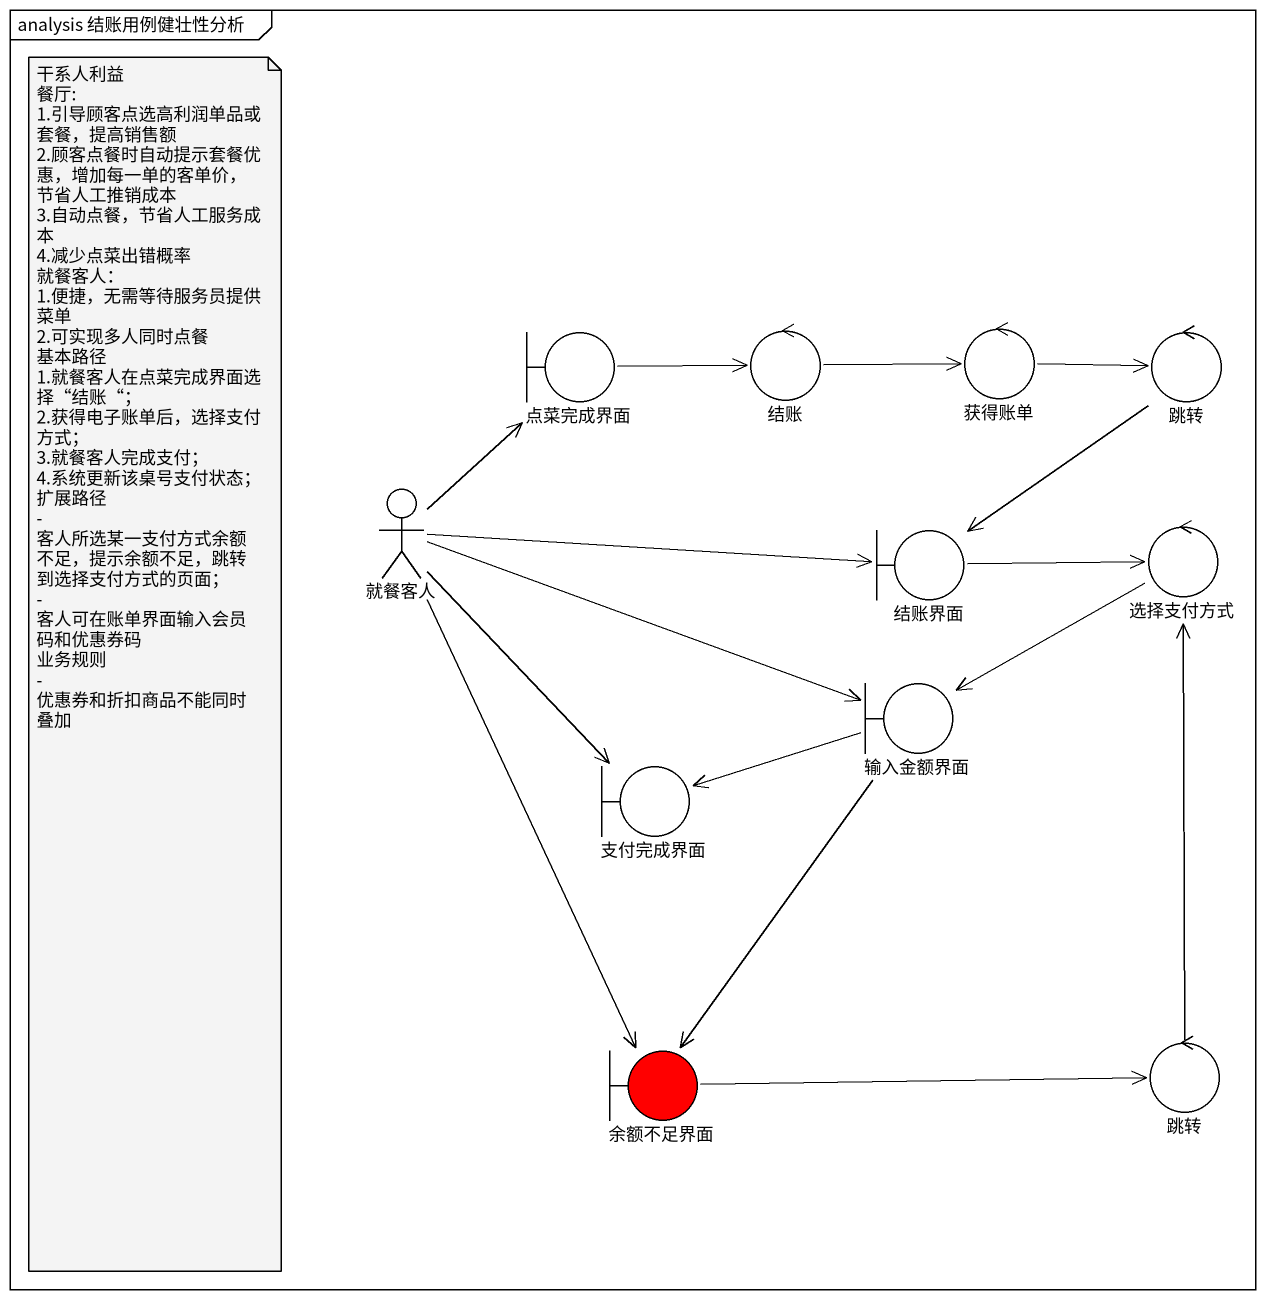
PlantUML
@startuml
mainframe analysis 结账用例健壮性分析
boundary 点菜完成界面
control 结账
control 获得账单
control 跳转
actor 就餐客人
control 选择支付方式
boundary 结账界面
boundary 输入金额界面
boundary 支付完成界面
boundary 余额不足界面 #FF0000
control "跳转" as 跳转_2
点菜完成界面 -right-> 结账
结账 -right-> 获得账单
获得账单 -right-> 跳转
跳转 --> 结账界面
就餐客人 -up-> 点菜完成界面
就餐客人 -right-> 结账界面
就餐客人 -right-> 输入金额界面
就餐客人 --> 支付完成界面
就餐客人 --> 余额不足界面
选择支付方式 -left-> 输入金额界面
结账界面 -right-> 选择支付方式
输入金额界面 -left-> 支付完成界面
输入金额界面 --> 余额不足界面
余额不足界面 -right-> 跳转_2
跳转_2 -up-> 选择支付方式
note as N1
  干系人利益
  餐厅:
  1.引导顾客点选高利润单品或套餐，提高销售额
  2.顾客点餐时自动提示套餐优惠，增加每一单的客单价，节省人工推销成本
  3.自动点餐，节省人工服务成本
  4.减少点菜出错概率
  就餐客人：
  1.便捷，无需等待服务员提供菜单
  2.可实现多人同时点餐
  基本路径
  1.就餐客人在点菜完成界面选择“结账“；
  2.获得电子账单后，选择支付方式；
  3.就餐客人完成支付；
  4.系统更新该桌号支付状态；
  扩展路径
  - 客人所选某一支付方式余额不足，提示余额不足，跳转到选择支付方式的页面；
  - 客人可在账单界面输入会员码和优惠券码
  业务规则
  - 优惠券和折扣商品不能同时叠加
end note
@enduml
